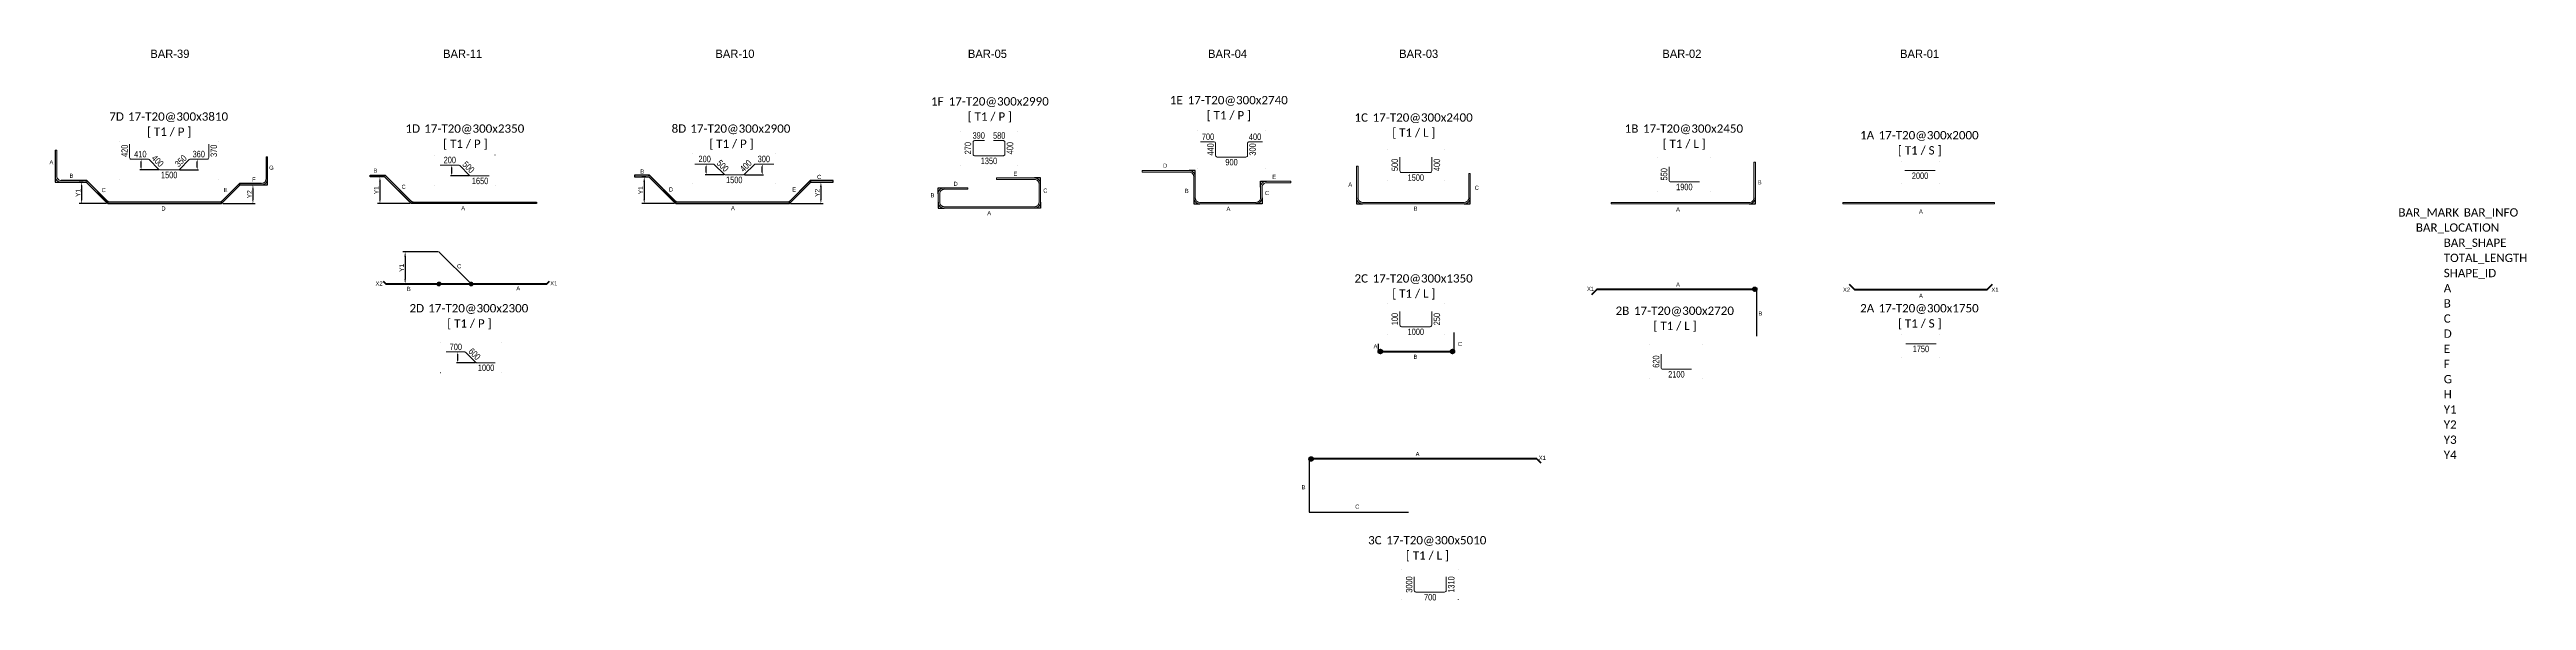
# Model space of a CAD drawing. Header units: millimetres. Extents: x -41516 to -8861, y -12461 to -5189.
import ezdxf
from ezdxf.enums import TextEntityAlignment as Align

# ---------------------------------------------------------------- set-up
doc = ezdxf.new("R2010")
doc.units = ezdxf.units.MM
doc.header["$LTSCALE"] = 80
doc.linetypes.add('DOT', pattern=[6.35, 0, -6.35])
for name, color, linetype, lineweight in [('S-RBAR-SECT', 4, 'Continuous', 9), ('S-RBAR-SECT-HTCH', 252, 'Continuous', 5), ('S-RBAR-TEXT', 3, 'Continuous', 9), ('S-REBAR-MARK', 124, 'Continuous', 9), ('S-REBAR-SHAP', 220, 'Continuous', 9), ('S-SLAB-RBAR', 6, 'Continuous', 53), ('S-WALL-RBAR-CS-H', 6, 'Continuous', 40), ('S-WALL-RBAR-ELE-V', 6, 'Continuous', 53)]:
    doc.layers.add(name, color=color, linetype=linetype, lineweight=lineweight)
doc.styles.add('ARIAL Narrow', font='ARIALN.TTF')
doc.styles.add('ARIAL ROUNDED', font='ARLRDBD.TTF')
doc.styles.add('CALIBRI', font='calibri.ttf')
doc.styles.get("Standard").update_dxf_attribs({"font": 'arial.ttf'})
doc.dimstyles.new('ISO-25', dxfattribs={"dimtxt": 2.5, "dimasz": 2.5, "dimexe": 1.25, "dimexo": 0.625, "dimtad": 1, "dimtxsty": 'Standard', "dimcen": 2.5, "dimadec": 0, "dimazin": 0, "dimtfac": 1, "dimtmove": 0, "dimatfit": 3, "dimfxl": 1, "dimarcsym": 0})

# ---------------------------------------------------------------- blocks, each defined once
blk = doc.blocks.new('*U15')
at = {"layer": 'S-SLAB-RBAR'}
h = blk.add_hatch(color=0, dxfattribs=at)
h.dxf.hatch_style = 1
edge = h.paths.add_edge_path()
edge.add_arc((-206, 0), 25, 0, 360)
h = blk.add_hatch(color=0, dxfattribs=at)
h.dxf.hatch_style = 1
edge = h.paths.add_edge_path()
edge.add_arc((744, 0), 25, 0, 360)
at = {"layer": 'Defpoints'}
for points in [[(-231, 0), (-231, 100)], [(769, 0), (769, 250)]]:
    blk.add_lwpolyline(points, dxfattribs=at)
at = {"layer": 'S-SLAB-RBAR', "color": 0}
blk.add_lwpolyline([(-231, 0), (769, 0)], dxfattribs=at)
for centre in [(-206, 0), (744, 0)]:
    blk.add_circle(centre, 25, dxfattribs=at)
blk = doc.blocks.new('*U17')
at = {"layer": 'S-WALL-RBAR-CS-H'}
h = blk.add_hatch(color=0, dxfattribs=at)
h.dxf.hatch_style = 1
edge = h.paths.add_edge_path()
edge.add_arc((-1475, 0), 25, 0, 360)
at = {"layer": 'Defpoints'}
for points in [[(-1500, 0), (-1500, -700)], [(-1500, -700), (-190, -700)]]:
    blk.add_lwpolyline(points, dxfattribs=at)
at = {"layer": 'S-WALL-RBAR-CS-H', "color": 0}
for points in [[(1500, 0), (-1500, 0)], [(1500, 0), (1553, -53)]]:
    blk.add_lwpolyline(points, dxfattribs=at)
blk.add_circle((-1475, 0), 25, dxfattribs=at)
blk = doc.blocks.new('*D20')
at = {"color": 0, "lineweight": -2, "transparency": 16777216}
for p, q in [((-37139, -6869), (-37191, -6869)), ((-37160, -6931), (-37160, -7160)), ((-36761, -7223), (-37191, -7223))]:
    blk.add_line(p, q, dxfattribs=at)
at = {"color": 0, "transparency": 16777216}
for points in [[(-37170, -6931), (-37149, -6931), (-37160, -6869)], [(-37170, -7160), (-37149, -7160), (-37160, -7223)]]:
    blk.add_solid(points, dxfattribs=at)
at = {"layer": 'Defpoints', "color": 0, "transparency": 16777216}
for p in [(-37124, -6869), (-37160, -7223), (-36745, -7223)]:
    blk.add_point(p, dxfattribs=at)
at = {"color": 0, "transparency": 16777216, "insert": (-37207, -7046), "char_height": 62.5, "attachment_point": 5, "rotation": 90}
blk.add_mtext('Y1', dxfattribs=at)
blk = doc.blocks.new('*D21')
at = {"color": 0, "lineweight": -2, "transparency": 16777216}
for p, q in [((-36398, -7859), (-36859, -7859)), ((-36827, -7921), (-36827, -8220)), ((-36398, -8283), (-36859, -8283))]:
    blk.add_line(p, q, dxfattribs=at)
at = {"color": 0, "transparency": 16777216}
for points in [[(-36838, -7921), (-36817, -7921), (-36827, -7859)], [(-36838, -8220), (-36817, -8220), (-36827, -8283)]]:
    blk.add_solid(points, dxfattribs=at)
at = {"layer": 'Defpoints', "color": 0, "transparency": 16777216}
for p in [(-36382, -7859), (-36827, -8283), (-36382, -8283)]:
    blk.add_point(p, dxfattribs=at)
at = {"color": 0, "transparency": 16777216, "insert": (-36874, -8071), "char_height": 62.5, "attachment_point": 5, "rotation": 90}
blk.add_mtext('Y1', dxfattribs=at)
blk = doc.blocks.new('*U25')
at = {"layer": 'S-SLAB-RBAR'}
h = blk.add_hatch(color=0, dxfattribs=at)
h.dxf.hatch_style = 1
edge = h.paths.add_edge_path()
edge.add_arc((977, 0), 25, 0, 360)
at = {"layer": 'Defpoints'}
blk.add_lwpolyline([(1002, 0), (1002, -620)], dxfattribs=at)
at = {"layer": 'S-SLAB-RBAR', "color": 0}
blk.add_lwpolyline([(-1169, -71), (-1098, 0), (1002, 0)], dxfattribs=at)
blk.add_circle((977, 0), 25, dxfattribs=at)
blk = doc.blocks.new('*U24')
at = {"layer": 'S-SLAB-RBAR', "color": 0}
for p, q in [((-1071, 71), (-1000, 0)), ((750, 0), (821, 71))]:
    blk.add_line(p, q, dxfattribs=at)
blk.add_lwpolyline([(-1000, 0), (750, 0)], dxfattribs=at)
blk = doc.blocks.new('*U45')
at = {"layer": 'S-RBAR-SECT-HTCH'}
h = blk.add_hatch(color=256, dxfattribs=at)
h.dxf.hatch_style = 1
edge = h.paths.add_edge_path()
edge.add_line((-531, 440), (-1151, 440))
edge.add_line((-1151, 440), (-1151, 420))
edge.add_line((-1151, 420), (-531, 420))
edge.add_arc((-531, 360), 60, 0, 90, ccw=False)
edge.add_line((-471, 360), (-471, 80))
edge.add_arc((-391, 80), 80, 180, 270)
edge.add_line((-391, 0), (349, 0))
edge.add_arc((349, 80), 80, 270, 360)
edge.add_line((429, 80), (429, 220))
edge.add_arc((489, 220), 60, 90, 180, ccw=False)
edge.add_line((489, 280), (809, 280))
edge.add_line((809, 280), (809, 300))
edge.add_line((809, 300), (489, 300))
edge.add_arc((489, 220), 80, 90, 180)
edge.add_line((409, 220), (409, 80))
edge.add_arc((349, 80), 60, -90, 0, ccw=False)
edge.add_line((349, 20), (-391, 20))
edge.add_arc((-391, 80), 60, 180, 270, ccw=False)
edge.add_line((-451, 80), (-451, 360))
edge.add_arc((-531, 360), 80, 0, 90)
at = {"layer": 'Defpoints'}
for points in [[(-451, 360), (-451, 440), (-531, 440)], [(-471, 80), (-471, 0), (-391, 0)], [(429, 80), (429, 0), (349, 0)], [(409, 220), (409, 300), (489, 300)]]:
    blk.add_lwpolyline(points, dxfattribs=at)
at = {"layer": 'S-RBAR-SECT', "color": 0}
blk.add_lwpolyline([(-531, 440), (-1151, 440), (-1151, 420), (-531, 420, -0.414214), (-471, 360), (-471, 80, 0.414214), (-391, 0), (349, 0, 0.414214), (429, 80), (429, 220, -0.414214), (489, 280), (809, 280), (809, 300), (489, 300, 0.414214), (409, 220), (409, 80, -0.414214), (349, 20), (-391, 20, -0.414214), (-451, 80), (-451, 360, 0.414214)], format="xyb", close=True, dxfattribs=at)
blk = doc.blocks.new('*U28')
at = {"layer": 'S-RBAR-SECT-HTCH'}
h = blk.add_hatch(color=256, dxfattribs=at)
h.dxf.hatch_style = 1
edge = h.paths.add_edge_path()
edge.add_arc((-526, 190), 60, 90, 180, ccw=False)
edge.add_line((-526, 250), (-216, 250))
edge.add_line((-216, 250), (-216, 270))
edge.add_line((-216, 270), (-526, 270))
edge.add_arc((-526, 190), 80, 90, 180)
edge.add_line((-606, 190), (-606, 80))
edge.add_arc((-526, 80), 80, 180, 270)
edge.add_line((-526, 0), (664, 0))
edge.add_arc((664, 80), 80, 270, 360)
edge.add_line((744, 80), (744, 320))
edge.add_arc((664, 320), 80, 0, 90)
edge.add_line((664, 400), (164, 400))
edge.add_line((164, 400), (164, 380))
edge.add_line((164, 380), (664, 380))
edge.add_arc((664, 320), 60, 0, 90, ccw=False)
edge.add_line((724, 320), (724, 80))
edge.add_arc((664, 80), 60, -90, 0, ccw=False)
edge.add_line((664, 20), (-526, 20))
edge.add_arc((-526, 80), 60, 180, 270, ccw=False)
edge.add_line((-586, 80), (-586, 190))
at = {"layer": 'Defpoints'}
for points in [[(744, 320), (744, 400), (664, 400)], [(-606, 190), (-606, 270), (-526, 270)], [(-606, 80), (-606, 0), (-526, 0)], [(744, 80), (744, 0), (664, 0)]]:
    blk.add_lwpolyline(points, dxfattribs=at)
at = {"layer": 'S-RBAR-SECT', "color": 0}
blk.add_lwpolyline([(-586, 190, -0.414214), (-526, 250), (-216, 250), (-216, 270), (-526, 270, 0.414214), (-606, 190), (-606, 80, 0.414214), (-526, 0), (664, 0, 0.414214), (744, 80), (744, 320, 0.414214), (664, 400), (164, 400), (164, 380), (664, 380, -0.414214), (724, 320), (724, 80, -0.414214), (664, 20), (-526, 20, -0.414214), (-586, 80)], format="xyb", close=True, dxfattribs=at)
blk = doc.blocks.new('*U30')
at = {"layer": 'S-RBAR-SECT-HTCH'}
h = blk.add_hatch(color=256, dxfattribs=at)
h.dxf.hatch_style = 1
h.paths.add_polyline_path([(933, 20), (933, 0), (-1067, 0), (-1067, 20)])
at = {"layer": 'S-RBAR-SECT', "color": 0}
blk.add_lwpolyline([(933, 20), (933, 0), (-1067, 0), (-1067, 20)], close=True, dxfattribs=at)
blk = doc.blocks.new('*U32')
at = {"layer": 'S-RBAR-SECT-HTCH'}
h = blk.add_hatch(color=256, dxfattribs=at)
h.dxf.hatch_style = 1
edge = h.paths.add_edge_path()
edge.add_line((-677, 20), (1143, 20))
edge.add_arc((1143, 80), 60, 270, 360)
edge.add_line((1203, 80), (1203, 550))
edge.add_line((1203, 550), (1223, 550))
edge.add_line((1223, 550), (1223, 80))
edge.add_arc((1143, 80), 80, -90, 0, ccw=False)
edge.add_line((1143, 0), (-677, 0))
edge.add_line((-677, 0), (-677, 20))
at = {"layer": 'Defpoints'}
blk.add_lwpolyline([(1143, 0), (1223, 0), (1223, 80)], dxfattribs=at)
at = {"layer": 'S-RBAR-SECT', "color": 0}
blk.add_lwpolyline([(-677, 20), (1143, 20, 0.414214), (1203, 80), (1203, 550), (1223, 550), (1223, 80, -0.414214), (1143, 0), (-677, 0)], format="xyb", close=True, dxfattribs=at)
blk = doc.blocks.new('BAR-03-01')
at = {"layer": 'S-RBAR-SECT-HTCH'}
h = blk.add_hatch(color=256, dxfattribs=at)
h.dxf.hatch_style = 1
edge = h.paths.add_edge_path()
edge.add_line((750, 400), (750, 80))
edge.add_arc((670, 80), 80, -90, 0, ccw=False)
edge.add_line((670, 0), (-670, 0))
edge.add_arc((-670, 80), 80, 180, 270, ccw=False)
edge.add_line((-750, 80), (-750, 500))
edge.add_line((-750, 500), (-730, 500))
edge.add_line((-730, 500), (-730, 80))
edge.add_arc((-670, 80), 60, 180, 270)
edge.add_line((-670, 20), (670, 20))
edge.add_arc((670, 80), 60, 270, 360)
edge.add_line((730, 80), (730, 400))
edge.add_line((730, 400), (750, 400))
at = {"layer": 'Defpoints'}
for points in [[(-750, 80), (-750, 0), (-670, 0)], [(670, 0), (750, 0), (750, 80)]]:
    blk.add_lwpolyline(points, dxfattribs=at)
at = {"layer": 'S-RBAR-SECT', "color": 0}
blk.add_lwpolyline([(750, 400), (750, 80, -0.414214), (670, 0), (-670, 0, -0.414214), (-750, 80), (-750, 500), (-730, 500), (-730, 80, 0.414214), (-670, 20), (670, 20, 0.414214), (730, 80), (730, 400)], format="xyb", close=True, dxfattribs=at)
blk = doc.blocks.new('*U35')
at = {"layer": 'S-RBAR-SECT-HTCH'}
h = blk.add_hatch(color=256, dxfattribs=at)
h.dxf.hatch_style = 1
edge = h.paths.add_edge_path()
edge.add_line((500, 20), (500, 0))
edge.add_line((500, 0), (-1116, 0))
edge.add_arc((-1116, 80), 80, 225, 270, ccw=False)
edge.add_line((-1173, 23), (-1486, 336))
edge.add_arc((-1528, 294), 60, 45, 90)
edge.add_line((-1528, 354), (-1695, 354))
edge.add_line((-1695, 354), (-1695, 374))
edge.add_line((-1695, 374), (-1528, 374))
edge.add_arc((-1528, 294), 80, 45, 90, ccw=False)
edge.add_line((-1471, 350), (-1159, 38))
edge.add_arc((-1116, 80), 60, 225, 270)
edge.add_line((-1116, 20), (500, 20))
at = {"layer": 'Defpoints'}
blk.add_lwpolyline([(500, 20), (500, 0), (-1150, 0), (-1503, 354), (-1695, 354), (-1695, 374), (-1495, 374), (-1141, 20)], close=True, dxfattribs=at)
at = {"layer": 'S-RBAR-SECT', "color": 0}
blk.add_lwpolyline([(500, 20), (500, 0), (-1116, 0, -0.198912), (-1173, 23), (-1486, 336, 0.198912), (-1528, 354), (-1695, 354), (-1695, 374), (-1528, 374, -0.198912), (-1471, 350), (-1159, 38, 0.198912), (-1116, 20)], format="xyb", close=True, dxfattribs=at)
blk = doc.blocks.new('HOOK-PLAN')
at = {"layer": 'S-RBAR-SECT'}
h = blk.add_hatch(color=0, dxfattribs=at)
h.dxf.hatch_style = 1
edge = h.paths.add_edge_path()
edge.add_arc((-15592, -8625), 25, 0, 360)
at = {"layer": 'Defpoints'}
blk.add_lwpolyline([(-15592, -8600), (-15592, -8598)], dxfattribs=at)
at = {"layer": 'S-RBAR-SECT', "color": 0}
blk.add_circle((-15592, -8625), 25, dxfattribs=at)
blk = doc.blocks.new('*U39')
at = {"layer": 'Defpoints'}
for points in [[(-702, 424), (-702, 426)], [(-277, 0), (-702, 424)]]:
    blk.add_lwpolyline(points, dxfattribs=at)
at = {"layer": 'S-SLAB-RBAR', "color": 0}
for points in [[(-1437, 35), (-1402, 0), (723, 0)], [(723, 0), (758, 35)]]:
    blk.add_lwpolyline(points, dxfattribs=at)
for p in [(14891, 8625), (15315, 8625)]:
    blk.add_blockref('HOOK-PLAN', p, dxfattribs=at)
blk = doc.blocks.new('BAR-INFO')
at = {"style": 'CALIBRI', "flags": 1}
for tag, p in [('BAR_SHAPE', (602, -345)), ('TOTAL_LENGTH', (602, -545)), ('A', (602, -945)), ('SHAPE_ID', (602, -745)), ('C', (602, -1345)), ('B', (602, -1145)), ('D', (602, -1545)), ('F', (602, -1945)), ('E', (602, -1745)), ('G', (602, -2145)), ('Y1', (602, -2545)), ('H', (602, -2345)), ('Y2', (602, -2745)), ('Y3', (602, -2945)), ('Y4', (602, -3145))]:
    blk.add_attdef(tag, text='', height=110, dxfattribs=at).set_placement(p, align=Align.MIDDLE_LEFT)
at = {"layer": 'S-RBAR-TEXT', "style": 'CALIBRI'}
for tag, p in [('BAR_INFO', (1225, 55)), ('BAR_LOCATION', (783, -145))]:
    blk.add_attdef(tag, text='', height=110, dxfattribs=at).set_placement(p, align=Align.MIDDLE_CENTER)
at = {"layer": 'S-REBAR-MARK', "style": 'CALIBRI'}
blk.add_attdef('BAR_MARK', text='', height=110, dxfattribs=at).set_placement((404, 55), align=Align.MIDDLE_CENTER)
blk = doc.blocks.new('SHAPE-01')
at = {"linetype": 'DOT', "ltscale": 100}
blk.add_lwpolyline([(-250, -175), (250, -175), (250, 125), (-250, 125)], close=True, dxfattribs=at)
at = {"layer": 'S-REBAR-SHAP'}
blk.add_lwpolyline([(200, 0), (-200, 0)], dxfattribs=at)
at = {"layer": 'S-RBAR-TEXT', "style": 'ARIAL Narrow'}
blk.add_attdef('A', text='', height=85, dxfattribs=at).set_placement((0, -67.5), align=Align.MIDDLE_CENTER)
blk = doc.blocks.new('*U51')
at = {"layer": 'S-RBAR-SECT-HTCH'}
h = blk.add_hatch(color=256, dxfattribs=at)
h.dxf.hatch_style = 1
edge = h.paths.add_edge_path()
edge.add_arc((-717, 80), 60, 225, 270, ccw=False)
edge.add_line((-759, 38), (-1072, 350))
edge.add_arc((-1128, 294), 80, 45, 90)
edge.add_line((-1128, 374), (-1295, 374))
edge.add_line((-1295, 374), (-1295, 354))
edge.add_line((-1295, 354), (-1128, 354))
edge.add_arc((-1128, 294), 60, 45, 90, ccw=False)
edge.add_line((-1086, 336), (-773, 23))
edge.add_arc((-717, 80), 80, 225, 270)
edge.add_line((-717, 0), (717, 0))
edge.add_arc((717, 80), 80, 270, 315)
edge.add_line((773, 23), (1015, 265))
edge.add_arc((1058, 223), 60, 90, 135, ccw=False)
edge.add_line((1058, 283), (1325, 283))
edge.add_line((1325, 283), (1325, 303))
edge.add_line((1325, 303), (1058, 303))
edge.add_arc((1058, 223), 80, 90, 135)
edge.add_line((1001, 279), (759, 38))
edge.add_arc((717, 80), 60, 270, 315, ccw=False)
edge.add_line((717, 20), (-717, 20))
at = {"layer": 'Defpoints'}
blk.add_lwpolyline([(-742, 20), (-1095, 374), (-1295, 374), (-1295, 354), (-1104, 354), (-750, 0), (750, 0), (1033, 283), (1325, 283), (1325, 303), (1025, 303), (742, 20)], close=True, dxfattribs=at)
at = {"layer": 'S-RBAR-SECT', "color": 0}
blk.add_lwpolyline([(-717, 20, -0.198912), (-759, 38), (-1072, 350, 0.198912), (-1128, 374), (-1295, 374), (-1295, 354), (-1128, 354, -0.198912), (-1086, 336), (-773, 23, 0.198912), (-717, 0), (717, 0, 0.198912), (773, 23), (1015, 265, -0.198912), (1058, 283), (1325, 283), (1325, 303), (1058, 303, 0.198912), (1001, 279), (759, 38, -0.198912), (717, 20)], format="xyb", close=True, dxfattribs=at)
blk = doc.blocks.new('*D49')
at = {"color": 0, "lineweight": -2, "transparency": 16777216}
for p, q in [((-33655, -6869), (-33706, -6869)), ((-33675, -6931), (-33675, -7160)), ((-33276, -7223), (-33706, -7223))]:
    blk.add_line(p, q, dxfattribs=at)
at = {"color": 0, "transparency": 16777216}
for points in [[(-33686, -6931), (-33665, -6931), (-33675, -6869)], [(-33686, -7160), (-33665, -7160), (-33675, -7223)]]:
    blk.add_solid(points, dxfattribs=at)
at = {"layer": 'Defpoints', "color": 0, "transparency": 16777216}
for p in [(-33639, -6869), (-33675, -7223), (-33261, -7223)]:
    blk.add_point(p, dxfattribs=at)
at = {"color": 0, "transparency": 16777216, "insert": (-33722, -7046), "char_height": 62.5, "attachment_point": 5, "rotation": 90}
blk.add_mtext('Y1', dxfattribs=at)
blk = doc.blocks.new('*D50')
at = {"color": 0, "lineweight": -2, "transparency": 16777216}
for p, q in [((-31437, -6940), (-31315, -6940)), ((-31346, -7002), (-31346, -7160)), ((-31745, -7223), (-31315, -7223))]:
    blk.add_line(p, q, dxfattribs=at)
at = {"color": 0, "transparency": 16777216}
for points in [[(-31357, -7002), (-31336, -7002), (-31346, -6940)], [(-31357, -7160), (-31336, -7160), (-31346, -7223)]]:
    blk.add_solid(points, dxfattribs=at)
at = {"layer": 'Defpoints', "color": 0, "transparency": 16777216}
for p in [(-31453, -6940), (-31761, -7223), (-31346, -7223)]:
    blk.add_point(p, dxfattribs=at)
at = {"color": 0, "transparency": 16777216, "insert": (-31393, -7081), "char_height": 62.5, "attachment_point": 5, "rotation": 90}
blk.add_mtext('Y2', dxfattribs=at)
blk = doc.blocks.new('SHAPE-10')
at = {"linetype": 'DOT', "ltscale": 100}
blk.add_lwpolyline([(-550, 200), (550, 200), (550, -200), (-550, -200)], close=True, dxfattribs=at)
at = {"layer": 'Defpoints'}
for p, q in [((-370, -52), (-370, 29)), ((370, -52), (370, 29)), ((-135, -82), (-385, -82)), ((135, -82), (385, -82))]:
    blk.add_line(p, q, dxfattribs=at)
for points in [[(-365, 29), (-375, 29), (-370, 59)], [(365, 29), (375, 29), (370, 59)], [(-365, -52), (-375, -52), (-370, -82)], [(365, -52), (375, -52), (370, -82)]]:
    blk.add_solid(points, dxfattribs=at)
at = {"layer": 'S-REBAR-SHAP'}
blk.add_lwpolyline([(-521, 59), (-279, 59, -0.198912), (-265, 53), (-135, -76, 0.198912), (-121, -82), (121, -82, 0.198912), (135, -76), (265, 53, -0.198912), (279, 59), (521, 59)], format="xyb", dxfattribs=at)
at = {"style": 'ARIAL Narrow', "flags": 1}
for tag, p in [('Y1', (-400, -71)), ('Y2', (351, -76))]:
    blk.add_attdef(tag, p, '', height=85, rotation=90, dxfattribs=at)
at = {"layer": 'S-RBAR-TEXT', "style": 'ARIAL Narrow'}
for tag, p in [('B', (-390, 127)), ('C', (390, 127)), ('A', (0, -150))]:
    blk.add_attdef(tag, text='', height=85, dxfattribs=at).set_placement(p, align=Align.MIDDLE_CENTER)
for tag, rotation, p in [('D', 315, (-152, 36)), ('E', 45, (152, 36))]:
    blk.add_attdef(tag, text='', height=85, rotation=rotation, dxfattribs=at).set_placement(p, align=Align.MIDDLE_CENTER)
blk = doc.blocks.new('*U54')
at = {"layer": 'S-RBAR-SECT-HTCH'}
h = blk.add_hatch(color=256, dxfattribs=at)
h.dxf.hatch_style = 1
edge = h.paths.add_edge_path()
edge.add_arc((717, 80), 80, 270, 315, ccw=False)
edge.add_line((717, 0), (-717, 0))
edge.add_arc((-717, 80), 80, 225, 270, ccw=False)
edge.add_line((-773, 23), (-1015, 265))
edge.add_arc((-1058, 223), 60, 45, 90)
edge.add_line((-1058, 283), (-1363, 283))
edge.add_arc((-1363, 363), 80, 180, 270, ccw=False)
edge.add_line((-1443, 363), (-1443, 703))
edge.add_line((-1443, 703), (-1423, 703))
edge.add_line((-1423, 703), (-1423, 363))
edge.add_arc((-1363, 363), 60, 180, 270)
edge.add_line((-1363, 303), (-1058, 303))
edge.add_arc((-1058, 223), 80, 45, 90, ccw=False)
edge.add_line((-1001, 279), (-759, 38))
edge.add_arc((-717, 80), 60, 225, 270)
edge.add_line((-717, 20), (717, 20))
edge.add_arc((717, 80), 60, 270, 315)
edge.add_line((759, 38), (966, 244))
edge.add_arc((1022, 187), 80, 90, 135, ccw=False)
edge.add_line((1022, 267), (1277, 267))
edge.add_arc((1277, 327), 60, 270, 360)
edge.add_line((1337, 327), (1337, 617))
edge.add_line((1337, 617), (1357, 617))
edge.add_line((1357, 617), (1357, 327))
edge.add_arc((1277, 327), 80, -90, 0, ccw=False)
edge.add_line((1277, 247), (1022, 247))
edge.add_arc((1022, 187), 60, 90, 135)
edge.add_line((980, 230), (773, 23))
at = {"layer": 'Defpoints'}
for points in [[(-1443, 703), (-1443, 283), (-1033, 283), (-750, 0), (750, 0), (997, 247), (1357, 247), (1357, 617)], [(1277, 267), (989, 267), (742, 20), (-742, 20), (-1025, 303), (-1363, 303)]]:
    blk.add_lwpolyline(points, dxfattribs=at)
at = {"layer": 'S-RBAR-SECT', "color": 0}
blk.add_lwpolyline([(773, 23, -0.198912), (717, 0), (-717, 0, -0.198912), (-773, 23), (-1015, 265, 0.198912), (-1058, 283), (-1363, 283, -0.414214), (-1443, 363), (-1443, 703), (-1423, 703), (-1423, 363, 0.414214), (-1363, 303), (-1058, 303, -0.198912), (-1001, 279), (-759, 38, 0.198912), (-717, 20), (717, 20, 0.198912), (759, 38), (966, 244, -0.198912), (1022, 267), (1277, 267, 0.414214), (1337, 327), (1337, 617), (1357, 617), (1357, 327, -0.414214), (1277, 247), (1022, 247, 0.198912), (980, 230)], format="xyb", close=True, dxfattribs=at)
blk = doc.blocks.new('SHAPE-39')
at = {"linetype": 'DOT', "ltscale": 100}
blk.add_lwpolyline([(-650, -250), (650, -250), (650, 250), (-650, 250)], close=True, dxfattribs=at)
at = {"layer": 'Defpoints'}
for p, q in [((-135, -125), (-385, -125)), ((-370, -95), (-370, -13)), ((135, -125), (385, -125)), ((370, -95), (370, -13))]:
    blk.add_line(p, q, dxfattribs=at)
for points in [[(-365, -13), (-375, -13), (-370, 17)], [(365, -13), (375, -13), (370, 17)], [(-365, -95), (-375, -95), (-370, -125)], [(365, -95), (375, -95), (370, -125)]]:
    blk.add_solid(points, dxfattribs=at)
at = {"layer": 'S-REBAR-SHAP'}
blk.add_lwpolyline([(-521, 217), (-521, 37, 0.414214), (-501, 17), (-279, 17, -0.198912), (-265, 11), (-135, -119, 0.198912), (-121, -125), (121, -125, 0.198912), (135, -119), (265, 11, -0.198912), (279, 17), (501, 17, 0.414214), (521, 37), (521, 217)], format="xyb", dxfattribs=at)
at = {"style": 'ARIAL Narrow', "flags": 1}
for tag, p in [('Y1', (-400, -113)), ('Y2', (351, -118))]:
    blk.add_attdef(tag, p, '', height=85, rotation=90, dxfattribs=at)
at = {"layer": 'S-RBAR-TEXT', "style": 'ARIAL Narrow'}
for tag, rotation, p in [('A', 90, (-588, 127)), ('C', 315, (-152, -6)), ('E', 45, (152, -6)), ('G', 90, (588, 127))]:
    blk.add_attdef(tag, text='', height=85, rotation=rotation, dxfattribs=at).set_placement(p, align=Align.MIDDLE_CENTER)
for tag, p in [('B', (-380, 84)), ('F', (390, 84)), ('D', (0, -192))]:
    blk.add_attdef(tag, text='', height=85, dxfattribs=at).set_placement(p, align=Align.MIDDLE_CENTER)
blk = doc.blocks.new('*D56')
at = {"color": 0, "lineweight": -2, "transparency": 16777216}
for p, q in [((-41072, -6940), (-41123, -6940)), ((-41092, -7002), (-41092, -7160)), ((-40764, -7223), (-41123, -7223))]:
    blk.add_line(p, q, dxfattribs=at)
at = {"color": 0, "transparency": 16777216}
for points in [[(-41103, -7002), (-41082, -7002), (-41092, -6940)], [(-41103, -7160), (-41082, -7160), (-41092, -7223)]]:
    blk.add_solid(points, dxfattribs=at)
at = {"layer": 'Defpoints', "color": 0, "transparency": 16777216}
for p in [(-41056, -6940), (-41092, -7223), (-40748, -7223)]:
    blk.add_point(p, dxfattribs=at)
at = {"color": 0, "transparency": 16777216, "insert": (-41139, -7081), "char_height": 62.5, "attachment_point": 5, "rotation": 90}
blk.add_mtext('Y1', dxfattribs=at)
blk = doc.blocks.new('*D57')
at = {"color": 0, "lineweight": -2, "transparency": 16777216}
for p, q in [((-38925, -6975), (-38803, -6975)), ((-38834, -7038), (-38834, -7160)), ((-39233, -7223), (-38803, -7223))]:
    blk.add_line(p, q, dxfattribs=at)
at = {"color": 0, "transparency": 16777216}
for points in [[(-38844, -7038), (-38824, -7038), (-38834, -6975)], [(-38844, -7160), (-38824, -7160), (-38834, -7223)]]:
    blk.add_solid(points, dxfattribs=at)
at = {"layer": 'Defpoints', "color": 0, "transparency": 16777216}
for p in [(-38941, -6975), (-39248, -7223), (-38834, -7223)]:
    blk.add_point(p, dxfattribs=at)
at = {"color": 0, "transparency": 16777216, "insert": (-38881, -7099), "char_height": 62.5, "attachment_point": 5, "rotation": 90}
blk.add_mtext('Y2', dxfattribs=at)
blk = doc.blocks.new('*U58')
at = {"linetype": 'DOT', "ltscale": 100}
blk.add_lwpolyline([(-350, -225), (350, -225), (350, 225), (-350, 225)], close=True, dxfattribs=at)
at = {"layer": 'S-REBAR-SHAP'}
blk.add_lwpolyline([(200, -100), (-180, -100, -0.4142136), (-200, -80), (-200, 100)], format="xyb", dxfattribs=at)
at = {"layer": 'S-RBAR-TEXT', "style": 'ARIAL Narrow'}
blk.add_attdef('B', text='', height=85, rotation=90, dxfattribs=at).set_placement((-267.5, 0), align=Align.MIDDLE_CENTER)
blk.add_attdef('A', text='', height=85, dxfattribs=at).set_placement((0, -167.5), align=Align.MIDDLE_CENTER)
blk = doc.blocks.new('*U60')
at = {"linetype": 'DOT', "ltscale": 100}
blk.add_lwpolyline([(-375, -200), (375, -200), (375, 200), (-375, 200)], close=True, dxfattribs=at)
at = {"layer": 'S-REBAR-SHAP'}
blk.add_lwpolyline([(-210, 100), (-210, -80, 0.4142136), (-190, -100), (190, -100, 0.4142136), (210, -80), (210, 100)], format="xyb", dxfattribs=at)
at = {"layer": 'S-RBAR-TEXT', "style": 'ARIAL Narrow'}
for tag, p in [('A', (-277.5, 0)), ('C', (277.5, 0))]:
    blk.add_attdef(tag, text='', height=85, rotation=90, dxfattribs=at).set_placement(p, align=Align.MIDDLE_CENTER)
blk.add_attdef('B', text='', height=85, dxfattribs=at).set_placement((0, -167.5), align=Align.MIDDLE_CENTER)
blk = doc.blocks.new('SHAPE-11')
at = {"linetype": 'DOT', "ltscale": 100}
blk.add_lwpolyline([(-400, -200), (400, -200), (400, 200), (-400, 200)], close=True, dxfattribs=at)
at = {"layer": 'Defpoints'}
for p, q in [((-170, -41), (-170, 41)), ((65, -71), (-185, -71))]:
    blk.add_line(p, q, dxfattribs=at)
for points in [[(-165, 41), (-175, 41), (-170, 71)], [(-165, -41), (-175, -41), (-170, -71)]]:
    blk.add_solid(points, dxfattribs=at)
at = {"layer": 'S-REBAR-SHAP'}
blk.add_lwpolyline([(321, -71), (79, -71, -0.198912), (65, -65), (-65, 65, 0.198912), (-79, 71), (-321, 71)], format="xyb", dxfattribs=at)
at = {"style": 'ARIAL Narrow', "flags": 1}
blk.add_attdef('Y1', (-200, -59), '', height=85, rotation=90, dxfattribs=at)
at = {"layer": 'S-RBAR-TEXT', "style": 'ARIAL Narrow'}
for tag, p in [('B', (-196, 138)), ('A', (203, -138))]:
    blk.add_attdef(tag, text='', height=85, dxfattribs=at).set_placement(p, align=Align.MIDDLE_CENTER)
blk.add_attdef('C', text='', height=85, rotation=315, dxfattribs=at).set_placement((51, 44), align=Align.MIDDLE_CENTER)
blk = doc.blocks.new('SHAPE-04')
at = {"linetype": 'DOT', "ltscale": 100}
blk.add_lwpolyline([(-450, -250), (450, -250), (450, 250), (-450, 250)], close=True, dxfattribs=at)
at = {"layer": 'S-REBAR-SHAP'}
blk.add_lwpolyline([(-410, 100), (-230, 100, -0.4142136), (-210, 80), (-210, -80, 0.4142136), (-190, -100), (190, -100, 0.4142136), (210, -80), (210, 80, -0.4142136), (230, 100), (410, 100)], format="xyb", dxfattribs=at)
at = {"layer": 'S-RBAR-TEXT', "style": 'ARIAL Narrow'}
for tag, p in [('D', (-310, 167.5)), ('E', (310, 167.5)), ('A', (0, -167.5))]:
    blk.add_attdef(tag, text='', height=85, dxfattribs=at).set_placement(p, align=Align.MIDDLE_CENTER)
for tag, p in [('B', (-277.5, 0)), ('C', (277.5, 0))]:
    blk.add_attdef(tag, text='', height=85, rotation=90, dxfattribs=at).set_placement(p, align=Align.MIDDLE_CENTER)
blk = doc.blocks.new('SHAPE-05')
at = {"linetype": 'DOT', "ltscale": 100}
blk.add_lwpolyline([(-375, -225), (375, -225), (375, 225), (-375, 225)], close=True, dxfattribs=at)
at = {"layer": 'S-REBAR-SHAP'}
blk.add_lwpolyline([(-60, 100), (-190, 100, 0.4142136), (-210, 80), (-210, -80, 0.4142136), (-190, -100), (190, -100, 0.4142136), (210, -80), (210, 80, 0.4142136), (190, 100), (60, 100)], format="xyb", dxfattribs=at)
at = {"layer": 'S-RBAR-TEXT', "style": 'ARIAL Narrow'}
for tag, p in [('B', (-277.5, 0)), ('C', (277.5, 0))]:
    blk.add_attdef(tag, text='', height=85, rotation=90, dxfattribs=at).set_placement(p, align=Align.MIDDLE_CENTER)
for tag, p in [('D', (-135, 167.5)), ('E', (135, 167.5)), ('A', (0, -167.5))]:
    blk.add_attdef(tag, text='', height=85, dxfattribs=at).set_placement(p, align=Align.MIDDLE_CENTER)

msp = doc.modelspace()

# ---------------------------------------------------------------- block references
ref = msp.add_blockref('BAR-INFO', (-29908.966, -5928.288))
ref.add_attrib('BAR_MARK', '1F', dxfattribs={"layer": 'S-REBAR-MARK', "height": 110, "style": 'CALIBRI'}).set_placement((-29811.743, -5873.288), align=Align.MIDDLE_CENTER)
ref.add_attrib('BAR_INFO', '17-T20@300x2990', dxfattribs={"layer": 'S-RBAR-TEXT', "height": 110, "style": 'CALIBRI'}).set_placement((-29001.558, -5873.288), align=Align.MIDDLE_CENTER)
ref.add_attrib('BAR_LOCATION', '[ T1 / P ]', dxfattribs={"layer": 'S-RBAR-TEXT', "height": 110, "style": 'CALIBRI'}).set_placement((-29118.798, -6073.288), align=Align.MIDDLE_CENTER)
ref = msp.add_blockref('BAR-INFO', (-26758.229, -5912.099))
ref.add_attrib('BAR_MARK', '1E', dxfattribs={"layer": 'S-REBAR-MARK', "height": 110, "style": 'CALIBRI'}).set_placement((-26661.006, -5857.099), align=Align.MIDDLE_CENTER)
ref.add_attrib('BAR_INFO', '17-T20@300x2740', dxfattribs={"layer": 'S-RBAR-TEXT', "height": 110, "style": 'CALIBRI'}).set_placement((-25850.821, -5857.099), align=Align.MIDDLE_CENTER)
ref.add_attrib('BAR_LOCATION', '[ T1 / P ]', dxfattribs={"layer": 'S-RBAR-TEXT', "height": 110, "style": 'CALIBRI'}).set_placement((-25968.061, -6057.099), align=Align.MIDDLE_CENTER)
ref = msp.add_blockref('BAR-INFO', (-40728.526, -6128.469))
ref.add_attrib('BAR_MARK', '7D', dxfattribs={"layer": 'S-REBAR-MARK', "height": 110, "style": 'CALIBRI'}).set_placement((-40631.303, -6073.469), align=Align.MIDDLE_CENTER)
ref.add_attrib('BAR_INFO', '17-T20@300x3810', dxfattribs={"layer": 'S-RBAR-TEXT', "height": 110, "style": 'CALIBRI'}).set_placement((-39821.118, -6073.469), align=Align.MIDDLE_CENTER)
ref.add_attrib('BAR_LOCATION', '[ T1 / P ]', dxfattribs={"layer": 'S-RBAR-TEXT', "height": 110, "style": 'CALIBRI'}).set_placement((-39938.357, -6273.469), align=Align.MIDDLE_CENTER)
ref = msp.add_blockref('BAR-INFO', (-36823.938, -6287.411))
ref.add_attrib('BAR_MARK', '1D', dxfattribs={"layer": 'S-REBAR-MARK', "height": 110, "style": 'CALIBRI'}).set_placement((-36726.715, -6232.411), align=Align.MIDDLE_CENTER)
ref.add_attrib('BAR_INFO', '17-T20@300x2350', dxfattribs={"layer": 'S-RBAR-TEXT', "height": 110, "style": 'CALIBRI'}).set_placement((-35916.53, -6232.411), align=Align.MIDDLE_CENTER)
ref.add_attrib('BAR_LOCATION', '[ T1 / P ]', dxfattribs={"layer": 'S-RBAR-TEXT', "height": 110, "style": 'CALIBRI'}).set_placement((-36033.77, -6432.411), align=Align.MIDDLE_CENTER)
ref = msp.add_blockref('BAR-INFO', (-33315.615, -6287.411))
ref.add_attrib('BAR_MARK', '8D', dxfattribs={"layer": 'S-REBAR-MARK', "height": 110, "style": 'CALIBRI'}).set_placement((-33218.392, -6232.411), align=Align.MIDDLE_CENTER)
ref.add_attrib('BAR_INFO', '17-T20@300x2900', dxfattribs={"layer": 'S-RBAR-TEXT', "height": 110, "style": 'CALIBRI'}).set_placement((-32408.207, -6232.411), align=Align.MIDDLE_CENTER)
ref.add_attrib('BAR_LOCATION', '[ T1 / P ]', dxfattribs={"layer": 'S-RBAR-TEXT', "height": 110, "style": 'CALIBRI'}).set_placement((-32525.446, -6432.411), align=Align.MIDDLE_CENTER)
ref = msp.add_blockref('BAR-INFO', (-24320.117, -6141.24))
ref.add_attrib('BAR_MARK', '1C', dxfattribs={"layer": 'S-REBAR-MARK', "height": 110, "style": 'CALIBRI'}).set_placement((-24222.894, -6086.24), align=Align.MIDDLE_CENTER)
ref.add_attrib('BAR_INFO', '17-T20@300x2400', dxfattribs={"layer": 'S-RBAR-TEXT', "height": 110, "style": 'CALIBRI'}).set_placement((-23412.709, -6086.24), align=Align.MIDDLE_CENTER)
ref.add_attrib('BAR_LOCATION', '[ T1 / L ]', dxfattribs={"layer": 'S-RBAR-TEXT', "height": 110, "style": 'CALIBRI'}).set_placement((-23529.949, -6286.24), align=Align.MIDDLE_CENTER)
ref = msp.add_blockref('BAR-INFO', (-20756.049, -6287.411))
ref.add_attrib('BAR_MARK', '1B', dxfattribs={"layer": 'S-REBAR-MARK', "height": 110, "style": 'CALIBRI'}).set_placement((-20658.826, -6232.411), align=Align.MIDDLE_CENTER)
ref.add_attrib('BAR_INFO', '17-T20@300x2450', dxfattribs={"layer": 'S-RBAR-TEXT', "height": 110, "style": 'CALIBRI'}).set_placement((-19848.64, -6232.411), align=Align.MIDDLE_CENTER)
ref.add_attrib('BAR_LOCATION', '[ T1 / L ]', dxfattribs={"layer": 'S-RBAR-TEXT', "height": 110, "style": 'CALIBRI'}).set_placement((-19965.88, -6432.411), align=Align.MIDDLE_CENTER)
for name, p, values in [('SHAPE-39', (-39938.188, -6653.055), {'A': '420', 'B': '410', 'C': '400', 'D': '1500', 'E': '350', 'F': '360', 'G': '370'}), ('SHAPE-05', (-29130.769, -6491.249), {'A': '1350', 'B': '270', 'C': '400', 'D': '390', 'E': '580'}), ('SHAPE-04', (-25932.598, -6508.088), {'A': '900', 'B': '440', 'C': '300', 'D': '700', 'E': '400'}), ('*U60', (-23503.152, -6711.861), {'A': '500', 'B': '1500', 'C': '400'}), ('SHAPE-11', (-36042.77, -6784.983), {'A': '1650', 'B': '200', 'C': '500'}), ('SHAPE-10', (-32488.573, -6760.062), {'A': '1500', 'B': '200', 'C': '300', 'D': '500', 'E': '400'}), ('*U58', (-19963.443, -6835.502), {'A': '1900', 'B': '550'}), ('SHAPE-01', (-16855.657, -6787.334), {'A': '2000'}), ('*U60', (-23503.152, -8747.355), {'A': '100', 'B': '1000', 'C': '250'}), ('SHAPE-11', (-35963.57, -9251.765), {'A': '1000', 'B': '700', 'C': '600'}), ('*U58', (-20068.095, -9307.871), {'A': '2100', 'B': '620'}), ('SHAPE-01', (-16844.474, -9072.763), {'A': '1750'}), ('*U60', (-23313.719, -12250.123), {'A': '3000', 'B': '700', 'C': '1310'})]:
    msp.add_blockref(name, p).add_auto_attribs(values)
ref = msp.add_blockref('BAR-INFO', (-17650.436, -6374.824))
ref.add_attrib('BAR_MARK', '1A', dxfattribs={"layer": 'S-REBAR-MARK', "height": 110, "style": 'CALIBRI'}).set_placement((-17553.213, -6319.824), align=Align.MIDDLE_CENTER)
ref.add_attrib('BAR_INFO', '17-T20@300x2000', dxfattribs={"layer": 'S-RBAR-TEXT', "height": 110, "style": 'CALIBRI'}).set_placement((-16743.028, -6319.824), align=Align.MIDDLE_CENTER)
ref.add_attrib('BAR_LOCATION', '[ T1 / S ]', dxfattribs={"layer": 'S-RBAR-TEXT', "height": 110, "style": 'CALIBRI'}).set_placement((-16860.268, -6519.824), align=Align.MIDDLE_CENTER)
ref = msp.add_blockref('BAR-INFO', (-24320.117, -8265.039))
ref.add_attrib('BAR_MARK', '2C', dxfattribs={"layer": 'S-REBAR-MARK', "height": 110, "style": 'CALIBRI'}).set_placement((-24222.894, -8210.039), align=Align.MIDDLE_CENTER)
ref.add_attrib('BAR_INFO', '17-T20@300x1350', dxfattribs={"layer": 'S-RBAR-TEXT', "height": 110, "style": 'CALIBRI'}).set_placement((-23412.709, -8210.039), align=Align.MIDDLE_CENTER)
ref.add_attrib('BAR_LOCATION', '[ T1 / L ]', dxfattribs={"layer": 'S-RBAR-TEXT', "height": 110, "style": 'CALIBRI'}).set_placement((-23529.949, -8410.039), align=Align.MIDDLE_CENTER)
at = {"color": 215, "true_color": 0xa953a0}
msp.add_blockref('*U25', (-20012.659, -8353.133), dxfattribs=at)
ref = msp.add_blockref('BAR-INFO', (-36770.99, -8658.777))
ref.add_attrib('BAR_MARK', '2D', dxfattribs={"layer": 'S-REBAR-MARK', "height": 110, "style": 'CALIBRI'}).set_placement((-36673.767, -8603.777), align=Align.MIDDLE_CENTER)
ref.add_attrib('BAR_INFO', '17-T20@300x2300', dxfattribs={"layer": 'S-RBAR-TEXT', "height": 110, "style": 'CALIBRI'}).set_placement((-35863.582, -8603.777), align=Align.MIDDLE_CENTER)
ref.add_attrib('BAR_LOCATION', '[ T1 / P ]', dxfattribs={"layer": 'S-RBAR-TEXT', "height": 110, "style": 'CALIBRI'}).set_placement((-35980.821, -8803.777), align=Align.MIDDLE_CENTER)
ref = msp.add_blockref('BAR-INFO', (-20876.071, -8691.529))
ref.add_attrib('BAR_MARK', '2B', dxfattribs={"layer": 'S-REBAR-MARK', "height": 110, "style": 'CALIBRI'}).set_placement((-20778.848, -8636.529), align=Align.MIDDLE_CENTER)
ref.add_attrib('BAR_INFO', '17-T20@300x2720', dxfattribs={"layer": 'S-RBAR-TEXT', "height": 110, "style": 'CALIBRI'}).set_placement((-19968.663, -8636.529), align=Align.MIDDLE_CENTER)
ref.add_attrib('BAR_LOCATION', '[ T1 / L ]', dxfattribs={"layer": 'S-RBAR-TEXT', "height": 110, "style": 'CALIBRI'}).set_placement((-20085.902, -8836.529), align=Align.MIDDLE_CENTER)
ref = msp.add_blockref('BAR-INFO', (-17649.887, -8658.777))
ref.add_attrib('BAR_MARK', '2A', dxfattribs={"layer": 'S-REBAR-MARK', "height": 110, "style": 'CALIBRI'}).set_placement((-17552.664, -8603.777), align=Align.MIDDLE_CENTER)
ref.add_attrib('BAR_INFO', '17-T20@300x1750', dxfattribs={"layer": 'S-RBAR-TEXT', "height": 110, "style": 'CALIBRI'}).set_placement((-16742.479, -8603.777), align=Align.MIDDLE_CENTER)
ref.add_attrib('BAR_LOCATION', '[ T1 / S ]', dxfattribs={"layer": 'S-RBAR-TEXT', "height": 110, "style": 'CALIBRI'}).set_placement((-16859.718, -8803.777), align=Align.MIDDLE_CENTER)
ref = msp.add_blockref('BAR-INFO', (-24140.341, -11720.511))
ref.add_attrib('BAR_MARK', '3C', dxfattribs={"layer": 'S-REBAR-MARK', "height": 110, "style": 'CALIBRI'}).set_placement((-24043.118, -11665.511), align=Align.MIDDLE_CENTER)
ref.add_attrib('BAR_INFO', '17-T20@300x5010', dxfattribs={"layer": 'S-RBAR-TEXT', "height": 110, "style": 'CALIBRI'}).set_placement((-23232.933, -11665.511), align=Align.MIDDLE_CENTER)
ref.add_attrib('BAR_LOCATION', '[ T1 / L ]', dxfattribs={"layer": 'S-RBAR-TEXT', "height": 110, "style": 'CALIBRI'}).set_placement((-23350.173, -11865.511), align=Align.MIDDLE_CENTER)
at = {"layer": 'S-RBAR-SECT'}
for name, p in [('*U54', (-39998.429, -7222.518)), ('*U35', (-35595.572, -7222.518)), ('BAR-03-01', (-23535.223, -7226.553)), ('*U32', (-20250.177, -7227.881)), ('*U30', (-16806.694, -7227.881))]:
    msp.add_blockref(name, p, dxfattribs=at)
at = {"layer": 'S-RBAR-SECT', "color": 242, "true_color": 0xcd2027}
for name, p in [('*U51', (-32510.764, -7222.518)), ('*U28', (-29194.37, -7283.927))]:
    msp.add_blockref(name, p, dxfattribs=at)
at = {"layer": 'S-RBAR-SECT', "color": 30, "true_color": 0xf8991e}
msp.add_blockref('*U45', (-25960.054, -7226.553), dxfattribs=at)
at = {"layer": 'S-SLAB-RBAR'}
for name, p in [('*U39', (-35680.686, -8282.877)), ('*U24', (-16719.474, -8358.11))]:
    msp.add_blockref(name, p, dxfattribs=at)
at = {"layer": 'S-SLAB-RBAR', "color": 51, "true_color": 0xf7f281}
msp.add_blockref('*U15', (-23765.046, -9175.028), dxfattribs=at)
at = {"layer": 'S-WALL-RBAR-ELE-V', "color": 30, "true_color": 0xf8991e}
msp.add_blockref('*U17', (-23407.553, -10593.172), dxfattribs=at)

# ---------------------------------------------------------------- texts
at = {"style": 'CALIBRI', "flags": 1}
for tag, p in [('BAR_SHAPE', (-9951.665, -7738.988)), ('TOTAL_LENGTH', (-9951.665, -7938.988)), ('SHAPE_ID', (-9951.665, -8138.988)), ('A', (-9951.665, -8338.988)), ('B', (-9951.665, -8538.988)), ('C', (-9951.665, -8738.988)), ('D', (-9951.665, -8938.988)), ('E', (-9951.665, -9138.988)), ('F', (-9951.665, -9338.988)), ('G', (-9951.665, -9538.988)), ('H', (-9951.665, -9738.988)), ('Y1', (-9951.665, -9938.988)), ('Y2', (-9951.665, -10138.988)), ('Y3', (-9951.665, -10338.988)), ('Y4', (-9951.665, -10538.988))]:
    msp.add_attdef(tag, text='', height=110, dxfattribs=at).set_placement(p, align=Align.MIDDLE_LEFT)
at = {"layer": 'S-RBAR-TEXT', "style": 'CALIBRI'}
for tag, p in [('BAR_LOCATION', (-9770.338, -7538.988)), ('BAR_INFO', (-9328.557, -7338.988))]:
    msp.add_attdef(tag, text='', height=110, dxfattribs=at).set_placement(p, align=Align.MIDDLE_CENTER)
at = {"layer": 'S-REBAR-MARK', "color": 52, "true_color": 0xc8c92d, "style": 'ARIAL ROUNDED'}
for s, p in [('BAR-39', (-39928.978, -5245.148)), ('BAR-11', (-36069.328, -5245.148)), ('BAR-10', (-32479.379, -5245.148)), ('BAR-05', (-29150.698, -5245.148)), ('BAR-04', (-25984.968, -5245.148)), ('BAR-03', (-23465.569, -5245.148)), ('BAR-02', (-19995.623, -5245.148)), ('BAR-01', (-16861.605, -5245.148))]:
    msp.add_text(s, height=110, dxfattribs=at).set_placement(p, align=Align.MIDDLE_CENTER)
at = {"layer": 'S-REBAR-MARK', "style": 'ARIAL ROUNDED'}
for s, p in [('A', (-41491.132, -6677.525)), ('B', (-41225.49, -6855.529)), ('G', (-38590.838, -6749.162)), ('B', (-37220.902, -6788.224)), ('B', (-33702.215, -6799.85)), ('C', (-31369.054, -6870.504)), ('E', (-28783.059, -6830.101)), ('D', (-26808.423, -6722.945)), ('E', (-25370.348, -6869.982)), ('C', (-40801.861, -7043.685)), ('E', (-39194.812, -7043.685)), ('F', (-38822.283, -6904.195)), ('C', (-36847.195, -7001.068)), ('D', (-33322.125, -7036.086)), ('E', (-31699.292, -7036.086)), ('B', (-29875.107, -7112.304)), ('D', (-29569.98, -6961.365)), ('C', (-28387.313, -7051.09)), ('B', (-26522.565, -7054.929)), ('C', (-25464.62, -7082.846)), ('A', (-24367.864, -6970.776)), ('C', (-22699.506, -7013.867)), ('B', (-18969.221, -6941.256)), ('D', (-40013.373, -7287.181)), ('A', (-36062.608, -7282.531)), ('A', (-32506.42, -7282.531)), ('A', (-29127.745, -7348.374)), ('A', (-25974.071, -7290.999)), ('B', (-23507.335, -7289.179)), ('A', (-20046.687, -7299.635)), ('A', (-16844.474, -7326.369)), ('C', (-36115.374, -8049.4)), ('X2', (-37170.731, -8276.815)), ('B', (-36778.939, -8348.439)), ('A', (-35336.377, -8341.207)), ('X1', (-34868.374, -8274.612)), ('X1', (-21200.031, -8347.41)), ('A', (-20046.687, -8290.71)), ('X2', (-17824.774, -8358.731)), ('A', (-16844.474, -8438.583)), ('X1', (-15867.68, -8358.731)), ('B', (-18961.585, -8671.607)), ('A', (-24034.932, -9105.634)), ('C', (-22921.461, -9075.491)), ('B', (-23507.335, -9244.627)), ('A', (-23480.451, -10527.535)), ('X1', (-21835.881, -10577.838)), ('B', (-24983.14, -10965.693)), ('C', (-24274.95, -11222.199))]:
    msp.add_text(s, height=55, dxfattribs=at).set_placement(p, align=Align.MIDDLE_CENTER)
at = {"layer": 'S-REBAR-MARK', "style": 'CALIBRI'}
msp.add_attdef('BAR_MARK', text='', height=110, dxfattribs=at).set_placement((-10149.806, -7338.988), align=Align.MIDDLE_CENTER)

# ---------------------------------------------------------------- dimensions: what is measured, and where the dimension line sits
at = {"color": 242, "true_color": 0xcd2027}
for base, p1, p2, text, picture, middle in [((-41092.2, -7222.518), (-41056.124, -6939.676), (-40748.429, -7222.518), 'Y1', '*D56', (-41139.203, -7081.097)), ((-38833.947, -7222.518), (-38940.733, -6975.031), (-39248.429, -7222.518), 'Y2', '*D57', (-38880.95, -7098.775)), ((-37159.658, -7222.518), (-37123.582, -6868.965), (-36745.176, -7222.518), 'Y1', '*D20', (-37206.661, -7045.742)), ((-33675.245, -7222.518), (-33639.17, -6868.965), (-33260.764, -7222.518), 'Y1', '*D49', (-33722.248, -7045.742)), ((-31346.282, -7222.518), (-31453.068, -6939.676), (-31760.764, -7222.518), 'Y2', '*D50', (-31393.285, -7081.097)), ((-36827.36, -8282.877), (-36382.316, -7858.613), (-36382.316, -8282.877), 'Y1', '*D21', (-36874.363, -8070.745))]:
    dim = msp.add_linear_dim(base=base, p1=p1, p2=p2, angle=90, text=text, dimstyle='ISO-25', override={"dimscale": 25}, dxfattribs=at)
    dim.commit()
    dim.dimension.update_dxf_attribs({"geometry": picture, "text_midpoint": middle})

doc.saveas('drawing.dxf')
